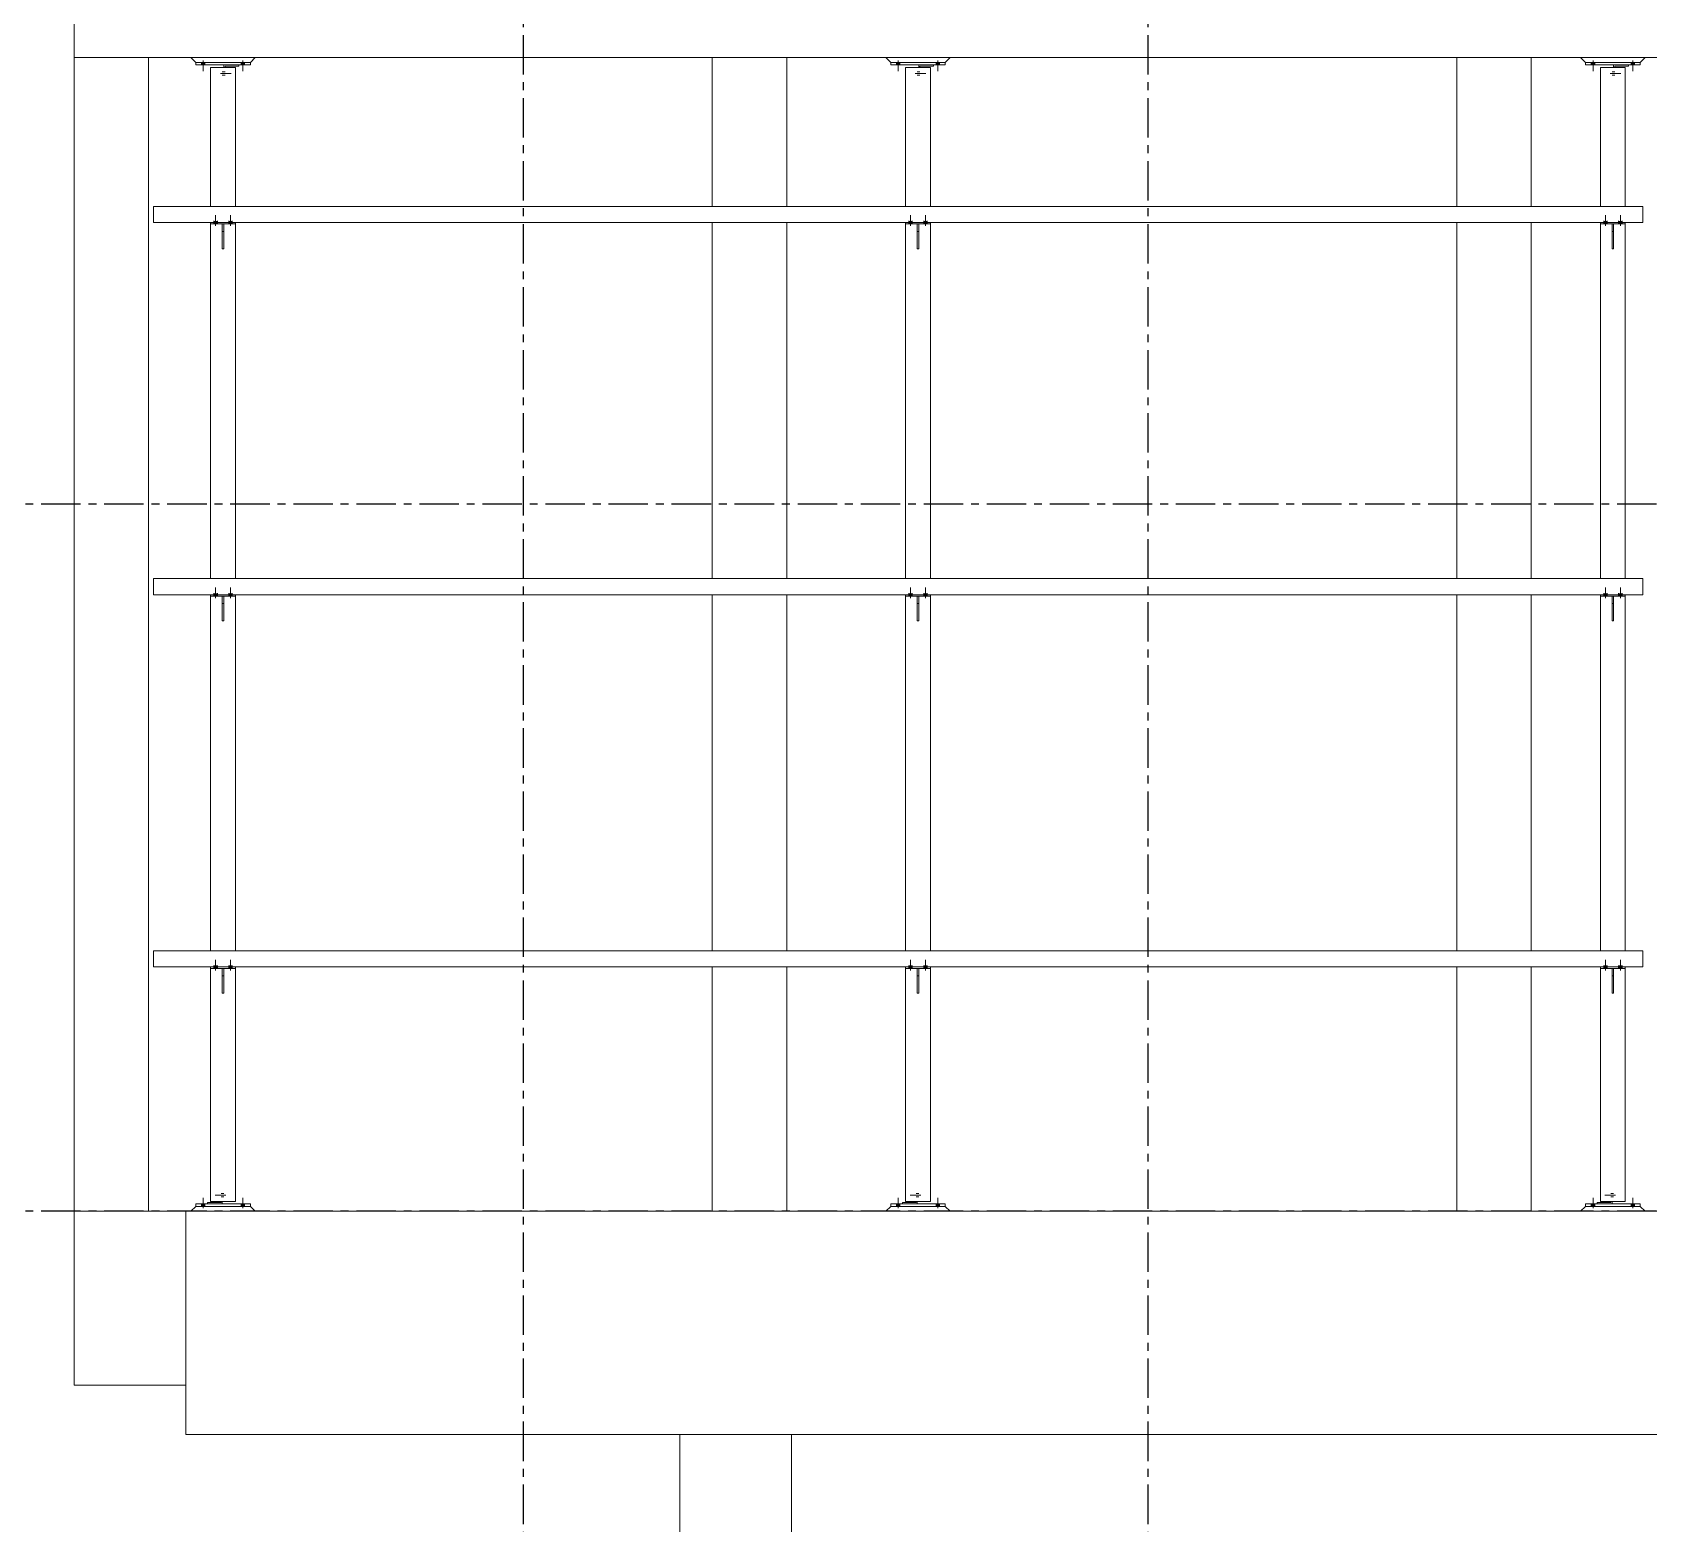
# Model space of a CAD drawing. Header units: millimetres. Extents: x 3774 to 718460, y -768339 to 192544.
# Drawn here: x 449384 to 455896, y -639072 to -633062 of the extents above; entities that cross this region are included whole.
import ezdxf

# ---------------------------------------------------------------- set-up
doc = ezdxf.new("R2010")
doc.units = ezdxf.units.MM
for name, pattern in [('CENTER', [50.8, 31.75, -6.35, 6.35, -6.35]), ('XKITLINE00', [0]), ('XKITLINE02', [4, 2, -2])]:
    doc.linetypes.add(name, pattern=pattern)
doc.layers.add('Bolt', color=7, linetype='Continuous', lineweight=0)
doc.layers.add('Part', color=7, linetype='Continuous', lineweight=0)

# ---------------------------------------------------------------- blocks, each defined once
blk = doc.blocks.new('*A20264908')
at = {"layer": 'Part', "color": 7, "linetype": 'XKITLINE00', "lineweight": 0}
for p, q in [((2576.80496, -103.139902), (2528.804883, -103.139902)), ((2528.804883, -103.659902), (2528.804883, -103.139902)), ((2576.80496, -103.659902), (2576.80496, -103.139902)), ((2576.80496, -103.659902), (2528.804883, -103.659902))]:
    blk.add_line(p, q, dxfattribs=at)
blk = doc.blocks.new('*A20304912')
at = {"layer": 'Part', "color": 7, "linetype": 'XKITLINE00', "lineweight": 0}
for p, q in [((2578.284987, -81.539902), (2526.244827, -81.539902)), ((2526.244827, -81.539902), (2526.244827, -86.339902)), ((2578.284987, -81.539902), (2578.284987, -86.339902)), ((2578.284987, -86.339902), (2526.244827, -86.339902))]:
    blk.add_line(p, q, dxfattribs=at)
blk = doc.blocks.new('*A20314913')
at = {"layer": 'Part', "color": 7, "linetype": 'XKITLINE00', "lineweight": 0}
for p, q in [((2576.80496, -91.139902), (2528.804883, -91.139902)), ((2528.804883, -91.659902), (2528.804883, -91.139902)), ((2576.80496, -91.659902), (2576.80496, -91.139902)), ((2576.80496, -91.659902), (2528.804883, -91.659902))]:
    blk.add_line(p, q, dxfattribs=at)
blk = doc.blocks.new('*A20374919')
at = {"layer": 'Part', "color": 7, "linetype": 'XKITLINE00', "lineweight": 0}
for p, q in [((2526.24496, -81.539902), (2526.24496, -64.339902)), ((2528.64496, -81.539902), (2528.64496, -64.339902)), ((2526.24496, -123.539902), (2526.24496, -86.339902)), ((2528.64496, -123.539902), (2528.64496, -86.339902))]:
    blk.add_line(p, q, dxfattribs=at)
blk = doc.blocks.new('*A20384920')
at = {"layer": 'Part', "color": 7, "linetype": 'XKITLINE00', "lineweight": 0}
for p, q in [((2570.81296, -67.139902), (2570.81296, -64.339902)), ((2573.21296, -67.139902), (2573.21296, -64.339902)), ((2570.81296, -79.139902), (2570.81296, -67.659902)), ((2573.21296, -79.139902), (2573.21296, -67.659902)), ((2570.81296, -81.539902), (2570.81296, -79.659902)), ((2573.21296, -81.539902), (2573.21296, -79.659902)), ((2570.81296, -91.139902), (2570.81296, -86.339902)), ((2573.21296, -91.139902), (2573.21296, -86.339902)), ((2570.81296, -103.139902), (2570.81296, -91.659902)), ((2573.21296, -103.139902), (2573.21296, -91.659902)), ((2570.81296, -115.139902), (2570.81296, -103.659902)), ((2573.21296, -115.139902), (2573.21296, -103.659902)), ((2570.81296, -123.539902), (2570.81296, -115.659902)), ((2573.21296, -123.539902), (2573.21296, -115.659902))]:
    blk.add_line(p, q, dxfattribs=at)
blk = doc.blocks.new('*A20404922')
at = {"layer": 'Part', "color": 7, "linetype": 'XKITLINE00', "lineweight": 0}
for p, q in [((2546.81296, -67.139902), (2546.81296, -64.339902)), ((2549.21296, -67.139902), (2549.21296, -64.339902)), ((2546.81296, -79.139902), (2546.81296, -67.659902)), ((2549.21296, -79.139902), (2549.21296, -67.659902)), ((2546.81296, -81.539902), (2546.81296, -79.659902)), ((2549.21296, -81.539902), (2549.21296, -79.659902)), ((2546.81296, -91.139902), (2546.81296, -86.339902)), ((2549.21296, -91.139902), (2549.21296, -86.339902)), ((2546.81296, -103.139902), (2546.81296, -91.659902)), ((2549.21296, -103.139902), (2549.21296, -91.659902)), ((2546.81296, -115.139902), (2546.81296, -103.659902)), ((2549.21296, -115.139902), (2549.21296, -103.659902)), ((2546.81296, -123.539902), (2546.81296, -115.659902)), ((2549.21296, -123.539902), (2549.21296, -115.659902))]:
    blk.add_line(p, q, dxfattribs=at)
blk = doc.blocks.new('*A20414923')
at = {"layer": 'Part', "color": 7, "linetype": 'XKITLINE00', "lineweight": 0}
for p, q in [((2529.844987, -123.539902), (2529.844987, -130.739902)), ((2529.844987, -123.539902), (2578.636987, -123.539902)), ((2578.636987, -123.539902), (2578.636987, -130.739902)), ((2529.844987, -130.739902), (2578.636987, -130.739902))]:
    blk.add_line(p, q, dxfattribs=at)
blk = doc.blocks.new('*A20424924')
at = {"layer": 'Part', "color": 7, "linetype": 'XKITLINE00', "lineweight": 0}
for p, q in [((2576.80496, -115.139902), (2528.804883, -115.139902)), ((2528.804883, -115.659902), (2528.804883, -115.139902)), ((2576.80496, -115.659902), (2576.80496, -115.139902)), ((2576.80496, -115.659902), (2528.804883, -115.659902))]:
    blk.add_line(p, q, dxfattribs=at)
blk = doc.blocks.new('*A20434925')
at = {"layer": 'Part', "color": 7, "linetype": 'XKITLINE00', "lineweight": 0}
for p, q in [((2530.64496, -86.659902), (2531.44496, -86.659902)), ((2530.64496, -91.139902), (2530.64496, -86.659902)), ((2531.44496, -91.139902), (2531.44496, -86.659902)), ((2530.64496, -103.139902), (2530.64496, -91.707902)), ((2531.44496, -103.139902), (2531.44496, -91.707902)), ((2530.64496, -115.139902), (2530.64496, -103.707902)), ((2531.44496, -115.139902), (2531.44496, -103.707902)), ((2530.64496, -123.219902), (2530.64496, -115.707902)), ((2531.44496, -123.219902), (2531.44496, -115.707902)), ((2530.64496, -123.219902), (2531.44496, -123.219902))]:
    blk.add_line(p, q, dxfattribs=at)
blk = doc.blocks.new('*A20444926')
at = {"layer": 'Part', "color": 7, "linetype": 'XKITLINE00', "lineweight": 0}
for p, q in [((2553.04496, -86.659902), (2553.84496, -86.659902)), ((2553.04496, -91.139902), (2553.04496, -86.659902)), ((2553.84496, -91.139902), (2553.84496, -86.659902)), ((2553.04496, -103.139902), (2553.04496, -91.707902)), ((2553.84496, -103.139902), (2553.84496, -91.707902)), ((2553.04496, -115.139902), (2553.04496, -103.707902)), ((2553.84496, -115.139902), (2553.84496, -103.707902)), ((2553.04496, -123.219902), (2553.04496, -115.707902)), ((2553.84496, -123.219902), (2553.84496, -115.707902)), ((2553.04496, -123.219902), (2553.84496, -123.219902))]:
    blk.add_line(p, q, dxfattribs=at)
blk = doc.blocks.new('*A20464928')
at = {"layer": 'Part', "color": 7, "linetype": 'XKITLINE00', "lineweight": 0}
for p, q in [((2575.44496, -86.659902), (2576.24496, -86.659902)), ((2575.44496, -91.139902), (2575.44496, -86.659902)), ((2576.24496, -91.139902), (2576.24496, -86.659902)), ((2575.44496, -103.139902), (2575.44496, -91.707902)), ((2576.24496, -103.139902), (2576.24496, -91.707902)), ((2575.44496, -115.139902), (2575.44496, -103.707902)), ((2576.24496, -115.139902), (2576.24496, -103.707902)), ((2575.44496, -123.219902), (2575.44496, -115.707902)), ((2576.24496, -123.219902), (2576.24496, -115.707902)), ((2575.44496, -123.219902), (2576.24496, -123.219902))]:
    blk.add_line(p, q, dxfattribs=at)
blk = doc.blocks.new('*A20484930')
at = {"layer": 'Bolt'}
for points in [[(2530.749, -115.66), (2530.749, -115.612), (2530.861, -115.612), (2530.861, -115.66)], [(2530.749, -115.708), (2530.749, -115.66), (2530.861, -115.66), (2530.861, -115.708)], [(2531.229, -115.66), (2531.229, -115.612), (2531.341, -115.612), (2531.341, -115.66)], [(2531.229, -115.708), (2531.229, -115.66), (2531.341, -115.66), (2531.341, -115.708)]]:
    blk.add_hatch(color=7, dxfattribs=at).paths.add_polyline_path(points, flags=17)
at = {"layer": 'Bolt', "color": 7, "linetype": 'XKITLINE00', "lineweight": 0}
for p, q in [((2530.749, -115.66), (2530.749, -115.612)), ((2530.749, -115.708), (2530.749, -115.66)), ((2530.805, -115.771), (2530.805, -115.428)), ((2530.861, -115.66), (2530.861, -115.612)), ((2530.861, -115.708), (2530.861, -115.66)), ((2531.229, -115.66), (2531.229, -115.612)), ((2531.229, -115.708), (2531.229, -115.66)), ((2531.285, -115.771), (2531.285, -115.428)), ((2531.341, -115.66), (2531.341, -115.612)), ((2531.341, -115.708), (2531.341, -115.66))]:
    blk.add_line(p, q, dxfattribs=at)
blk = doc.blocks.new('*A20494931')
at = {"layer": 'Bolt'}
for points in [[(2553.149, -115.66), (2553.149, -115.612), (2553.261, -115.612), (2553.261, -115.66)], [(2553.149, -115.708), (2553.149, -115.66), (2553.261, -115.66), (2553.261, -115.708)], [(2553.629, -115.66), (2553.629, -115.612), (2553.741, -115.612), (2553.741, -115.66)], [(2553.629, -115.708), (2553.629, -115.66), (2553.741, -115.66), (2553.741, -115.708)]]:
    blk.add_hatch(color=7, dxfattribs=at).paths.add_polyline_path(points, flags=17)
at = {"layer": 'Bolt', "color": 7, "linetype": 'XKITLINE00', "lineweight": 0}
for p, q in [((2553.149, -115.66), (2553.149, -115.612)), ((2553.149, -115.708), (2553.149, -115.66)), ((2553.205, -115.771), (2553.205, -115.428)), ((2553.261, -115.66), (2553.261, -115.612)), ((2553.261, -115.708), (2553.261, -115.66)), ((2553.629, -115.66), (2553.629, -115.612)), ((2553.629, -115.708), (2553.629, -115.66)), ((2553.685, -115.771), (2553.685, -115.428)), ((2553.741, -115.66), (2553.741, -115.612)), ((2553.741, -115.708), (2553.741, -115.66))]:
    blk.add_line(p, q, dxfattribs=at)
blk = doc.blocks.new('*A20504932')
at = {"layer": 'Bolt', "color": 7, "linetype": 'XKITLINE02', "lineweight": 0}
for p, q in [((2553.53232, -123.019902), (2553.18896, -123.019902)), ((2553.42096, -122.963902), (2553.38096, -122.963902)), ((2553.42096, -123.075902), (2553.38096, -123.075902)), ((2553.46896, -122.963902), (2553.42096, -122.963902)), ((2553.46896, -123.075902), (2553.42096, -123.075902))]:
    blk.add_line(p, q, dxfattribs=at)
blk = doc.blocks.new('*A20514933')
at = {"layer": 'Part', "color": 7, "linetype": 'XKITLINE00', "lineweight": 0}
for p, q in [((2553.38096, -123.259902), (2552.94096, -123.259902)), ((2552.94096, -123.259902), (2552.94096, -123.299902)), ((2553.38096, -123.219902), (2553.38096, -123.259902)), ((2553.42096, -123.299902), (2553.42096, -123.219902))]:
    blk.add_line(p, q, dxfattribs=at)
blk = doc.blocks.new('*A20524934')
at = {"layer": 'Part', "color": 7, "linetype": 'XKITLINE00', "lineweight": 0}
for p, q in [((2552.40496, -123.539902), (2552.56496, -123.379902)), ((2552.56496, -123.379902), (2554.32496, -123.379902)), ((2554.48496, -123.539902), (2554.32496, -123.379902))]:
    blk.add_line(p, q, dxfattribs=at)
blk = doc.blocks.new('*A20534935')
at = {"layer": 'Part', "color": 7, "linetype": 'XKITLINE00', "lineweight": 0}
for p, q in [((2554.32496, -123.299902), (2552.56496, -123.299902)), ((2552.56496, -123.299902), (2552.56496, -123.379902)), ((2554.32496, -123.379902), (2552.56496, -123.379902)), ((2554.32496, -123.299902), (2554.32496, -123.379902))]:
    blk.add_line(p, q, dxfattribs=at)
blk = doc.blocks.new('*A20544936')
at = {"layer": 'Bolt'}
for points in [[(2530.461, -123.3), (2530.461, -123.38), (2530.349, -123.38), (2530.349, -123.3)], [(2531.741, -123.3), (2531.741, -123.38), (2531.629, -123.38), (2531.629, -123.3)]]:
    blk.add_hatch(color=7, dxfattribs=at).paths.add_polyline_path(points, flags=17)
at = {"layer": 'Bolt', "color": 7, "linetype": 'XKITLINE00', "lineweight": 0}
for p, q in [((2530.349, -123.38), (2530.349, -123.3)), ((2530.405, -123.443), (2530.405, -123.1)), ((2530.461, -123.38), (2530.461, -123.3)), ((2531.629, -123.38), (2531.629, -123.3)), ((2531.685, -123.443), (2531.685, -123.1)), ((2531.741, -123.38), (2531.741, -123.3))]:
    blk.add_line(p, q, dxfattribs=at)
blk = doc.blocks.new('*A20554937')
at = {"layer": 'Bolt', "color": 7, "linetype": 'XKITLINE02', "lineweight": 0}
for p, q in [((2531.13232, -123.019902), (2530.78896, -123.019902)), ((2531.02096, -122.963902), (2530.98096, -122.963902)), ((2531.02096, -123.075902), (2530.98096, -123.075902)), ((2531.06896, -122.963902), (2531.02096, -122.963902)), ((2531.06896, -123.075902), (2531.02096, -123.075902))]:
    blk.add_line(p, q, dxfattribs=at)
blk = doc.blocks.new('*A20564938')
at = {"layer": 'Part', "color": 7, "linetype": 'XKITLINE00', "lineweight": 0}
for p, q in [((2530.98096, -123.259902), (2530.54096, -123.259902)), ((2530.54096, -123.259902), (2530.54096, -123.299902)), ((2530.98096, -123.219902), (2530.98096, -123.259902)), ((2531.02096, -123.299902), (2531.02096, -123.219902))]:
    blk.add_line(p, q, dxfattribs=at)
blk = doc.blocks.new('*A20574939')
at = {"layer": 'Part', "color": 7, "linetype": 'XKITLINE00', "lineweight": 0}
for p, q in [((2530.00496, -123.539902), (2530.16496, -123.379902)), ((2530.16496, -123.379902), (2531.92496, -123.379902)), ((2532.08496, -123.539902), (2531.92496, -123.379902))]:
    blk.add_line(p, q, dxfattribs=at)
blk = doc.blocks.new('*A20584940')
at = {"layer": 'Part', "color": 7, "linetype": 'XKITLINE00', "lineweight": 0}
for p, q in [((2531.92496, -123.299902), (2530.16496, -123.299902)), ((2530.16496, -123.299902), (2530.16496, -123.379902)), ((2531.92496, -123.379902), (2530.16496, -123.379902)), ((2531.92496, -123.299902), (2531.92496, -123.379902))]:
    blk.add_line(p, q, dxfattribs=at)
blk = doc.blocks.new('*A20594941')
at = {"layer": 'Part', "color": 7, "linetype": 'XKITLINE00', "lineweight": 0}
for p, q in [((2553.04496, -115.659902), (2553.04496, -115.707902)), ((2553.84496, -115.707902), (2553.84496, -115.659902)), ((2553.04496, -115.707902), (2553.84496, -115.707902))]:
    blk.add_line(p, q, dxfattribs=at)
blk = doc.blocks.new('*A20604942')
at = {"layer": 'Part', "color": 7, "linetype": 'XKITLINE00', "lineweight": 0}
for p, q in [((2553.42096, -116.507902), (2553.42096, -115.707902)), ((2553.42096, -115.707902), (2553.46896, -115.707902)), ((2553.42096, -115.947902), (2553.46896, -115.947902)), ((2553.46896, -116.507902), (2553.46896, -115.707902)), ((2553.42096, -116.507902), (2553.46896, -116.507902))]:
    blk.add_line(p, q, dxfattribs=at)
blk = doc.blocks.new('*A20614943')
at = {"layer": 'Part', "color": 7, "linetype": 'XKITLINE00', "lineweight": 0}
for p, q in [((2530.64496, -115.659902), (2530.64496, -115.707902)), ((2531.44496, -115.707902), (2531.44496, -115.659902)), ((2530.64496, -115.707902), (2531.44496, -115.707902))]:
    blk.add_line(p, q, dxfattribs=at)
blk = doc.blocks.new('*A20624944')
at = {"layer": 'Part', "color": 7, "linetype": 'XKITLINE00', "lineweight": 0}
for p, q in [((2531.02096, -116.507902), (2531.02096, -115.707902)), ((2531.02096, -115.707902), (2531.06896, -115.707902)), ((2531.02096, -115.947902), (2531.06896, -115.947902)), ((2531.06896, -116.507902), (2531.06896, -115.707902)), ((2531.02096, -116.507902), (2531.06896, -116.507902))]:
    blk.add_line(p, q, dxfattribs=at)
blk = doc.blocks.new('*A20634945')
at = {"layer": 'Part', "color": 7, "linetype": 'XKITLINE00', "lineweight": 0}
for p, q in [((2576.72496, -123.299902), (2574.96496, -123.299902)), ((2574.96496, -123.299902), (2574.96496, -123.379902)), ((2576.72496, -123.379902), (2574.96496, -123.379902)), ((2576.72496, -123.299902), (2576.72496, -123.379902))]:
    blk.add_line(p, q, dxfattribs=at)
blk = doc.blocks.new('*A20644946')
at = {"layer": 'Part', "color": 7, "linetype": 'XKITLINE00', "lineweight": 0}
for p, q in [((2574.80496, -123.539902), (2574.96496, -123.379902)), ((2574.96496, -123.379902), (2576.72496, -123.379902)), ((2576.88496, -123.539902), (2576.72496, -123.379902))]:
    blk.add_line(p, q, dxfattribs=at)
blk = doc.blocks.new('*A20654947')
at = {"layer": 'Part', "color": 7, "linetype": 'XKITLINE00', "lineweight": 0}
for p, q in [((2575.78096, -123.259902), (2575.34096, -123.259902)), ((2575.34096, -123.259902), (2575.34096, -123.299902)), ((2575.78096, -123.219902), (2575.78096, -123.259902)), ((2575.82096, -123.299902), (2575.82096, -123.219902))]:
    blk.add_line(p, q, dxfattribs=at)
blk = doc.blocks.new('*A20664948')
at = {"layer": 'Bolt', "color": 7, "linetype": 'XKITLINE02', "lineweight": 0}
for p, q in [((2575.93232, -123.019902), (2575.58896, -123.019902)), ((2575.82096, -122.963902), (2575.78096, -122.963902)), ((2575.82096, -123.075902), (2575.78096, -123.075902)), ((2575.86896, -122.963902), (2575.82096, -122.963902)), ((2575.86896, -123.075902), (2575.82096, -123.075902))]:
    blk.add_line(p, q, dxfattribs=at)
blk = doc.blocks.new('*A20674949')
at = {"layer": 'Bolt'}
for points in [[(2575.261, -123.3), (2575.261, -123.38), (2575.149, -123.38), (2575.149, -123.3)], [(2576.541, -123.3), (2576.541, -123.38), (2576.429, -123.38), (2576.429, -123.3)]]:
    blk.add_hatch(color=7, dxfattribs=at).paths.add_polyline_path(points, flags=17)
at = {"layer": 'Bolt', "color": 7, "linetype": 'XKITLINE00', "lineweight": 0}
for p, q in [((2575.149, -123.38), (2575.149, -123.3)), ((2575.205, -123.443), (2575.205, -123.1)), ((2575.261, -123.38), (2575.261, -123.3)), ((2576.429, -123.38), (2576.429, -123.3)), ((2576.485, -123.443), (2576.485, -123.1)), ((2576.541, -123.38), (2576.541, -123.3))]:
    blk.add_line(p, q, dxfattribs=at)
blk = doc.blocks.new('*A20744956')
at = {"layer": 'Bolt'}
for points in [[(2575.549, -115.66), (2575.549, -115.612), (2575.661, -115.612), (2575.661, -115.66)], [(2575.549, -115.708), (2575.549, -115.66), (2575.661, -115.66), (2575.661, -115.708)], [(2576.029, -115.66), (2576.029, -115.612), (2576.141, -115.612), (2576.141, -115.66)], [(2576.029, -115.708), (2576.029, -115.66), (2576.141, -115.66), (2576.141, -115.708)]]:
    blk.add_hatch(color=7, dxfattribs=at).paths.add_polyline_path(points, flags=17)
at = {"layer": 'Bolt', "color": 7, "linetype": 'XKITLINE00', "lineweight": 0}
for p, q in [((2575.549, -115.66), (2575.549, -115.612)), ((2575.549, -115.708), (2575.549, -115.66)), ((2575.605, -115.771), (2575.605, -115.428)), ((2575.661, -115.66), (2575.661, -115.612)), ((2575.661, -115.708), (2575.661, -115.66)), ((2576.029, -115.66), (2576.029, -115.612)), ((2576.029, -115.708), (2576.029, -115.66)), ((2576.085, -115.771), (2576.085, -115.428)), ((2576.141, -115.66), (2576.141, -115.612)), ((2576.141, -115.708), (2576.141, -115.66))]:
    blk.add_line(p, q, dxfattribs=at)
blk = doc.blocks.new('*A20774959')
at = {"layer": 'Part', "color": 7, "linetype": 'XKITLINE00', "lineweight": 0}
for p, q in [((2575.44496, -115.659902), (2575.44496, -115.707902)), ((2576.24496, -115.707902), (2576.24496, -115.659902)), ((2575.44496, -115.707902), (2576.24496, -115.707902))]:
    blk.add_line(p, q, dxfattribs=at)
blk = doc.blocks.new('*A20784960')
at = {"layer": 'Part', "color": 7, "linetype": 'XKITLINE00', "lineweight": 0}
for p, q in [((2575.82096, -116.507902), (2575.82096, -115.707902)), ((2575.82096, -115.707902), (2575.86896, -115.707902)), ((2575.82096, -115.947902), (2575.86896, -115.947902)), ((2575.86896, -116.507902), (2575.86896, -115.707902)), ((2575.82096, -116.507902), (2575.86896, -116.507902))]:
    blk.add_line(p, q, dxfattribs=at)
blk = doc.blocks.new('*A21335015')
at = {"layer": 'Bolt'}
for points in [[(2553.149, -103.66), (2553.149, -103.612), (2553.261, -103.612), (2553.261, -103.66)], [(2553.149, -103.708), (2553.149, -103.66), (2553.261, -103.66), (2553.261, -103.708)], [(2553.629, -103.66), (2553.629, -103.612), (2553.741, -103.612), (2553.741, -103.66)], [(2553.629, -103.708), (2553.629, -103.66), (2553.741, -103.66), (2553.741, -103.708)]]:
    blk.add_hatch(color=7, dxfattribs=at).paths.add_polyline_path(points, flags=17)
at = {"layer": 'Bolt', "color": 7, "linetype": 'XKITLINE00', "lineweight": 0}
for p, q in [((2553.149, -103.66), (2553.149, -103.612)), ((2553.149, -103.708), (2553.149, -103.66)), ((2553.205, -103.771), (2553.205, -103.428)), ((2553.261, -103.66), (2553.261, -103.612)), ((2553.261, -103.708), (2553.261, -103.66)), ((2553.629, -103.66), (2553.629, -103.612)), ((2553.629, -103.708), (2553.629, -103.66)), ((2553.685, -103.771), (2553.685, -103.428)), ((2553.741, -103.66), (2553.741, -103.612)), ((2553.741, -103.708), (2553.741, -103.66))]:
    blk.add_line(p, q, dxfattribs=at)
blk = doc.blocks.new('*A21345016')
at = {"layer": 'Part', "color": 7, "linetype": 'XKITLINE00', "lineweight": 0}
for p, q in [((2553.04496, -103.659902), (2553.04496, -103.707902)), ((2553.84496, -103.707902), (2553.84496, -103.659902)), ((2553.04496, -103.707902), (2553.84496, -103.707902))]:
    blk.add_line(p, q, dxfattribs=at)
blk = doc.blocks.new('*A21355017')
at = {"layer": 'Part', "color": 7, "linetype": 'XKITLINE00', "lineweight": 0}
for p, q in [((2553.42096, -104.507902), (2553.42096, -103.707902)), ((2553.42096, -103.707902), (2553.46896, -103.707902)), ((2553.42096, -103.947902), (2553.46896, -103.947902)), ((2553.46896, -104.507902), (2553.46896, -103.707902)), ((2553.42096, -104.507902), (2553.46896, -104.507902))]:
    blk.add_line(p, q, dxfattribs=at)
blk = doc.blocks.new('*A21365018')
at = {"layer": 'Part', "color": 7, "linetype": 'XKITLINE00', "lineweight": 0}
for p, q in [((2530.64496, -103.659902), (2530.64496, -103.707902)), ((2531.44496, -103.707902), (2531.44496, -103.659902)), ((2530.64496, -103.707902), (2531.44496, -103.707902))]:
    blk.add_line(p, q, dxfattribs=at)
blk = doc.blocks.new('*A21375019')
at = {"layer": 'Part', "color": 7, "linetype": 'XKITLINE00', "lineweight": 0}
for p, q in [((2531.02096, -104.507902), (2531.02096, -103.707902)), ((2531.02096, -103.707902), (2531.06896, -103.707902)), ((2531.02096, -103.947902), (2531.06896, -103.947902)), ((2531.06896, -104.507902), (2531.06896, -103.707902)), ((2531.02096, -104.507902), (2531.06896, -104.507902))]:
    blk.add_line(p, q, dxfattribs=at)
blk = doc.blocks.new('*A21385020')
at = {"layer": 'Bolt'}
for points in [[(2530.749, -103.66), (2530.749, -103.612), (2530.861, -103.612), (2530.861, -103.66)], [(2530.749, -103.708), (2530.749, -103.66), (2530.861, -103.66), (2530.861, -103.708)], [(2531.229, -103.66), (2531.229, -103.612), (2531.341, -103.612), (2531.341, -103.66)], [(2531.229, -103.708), (2531.229, -103.66), (2531.341, -103.66), (2531.341, -103.708)]]:
    blk.add_hatch(color=7, dxfattribs=at).paths.add_polyline_path(points, flags=17)
at = {"layer": 'Bolt', "color": 7, "linetype": 'XKITLINE00', "lineweight": 0}
for p, q in [((2530.749, -103.66), (2530.749, -103.612)), ((2530.749, -103.708), (2530.749, -103.66)), ((2530.805, -103.771), (2530.805, -103.428)), ((2530.861, -103.66), (2530.861, -103.612)), ((2530.861, -103.708), (2530.861, -103.66)), ((2531.229, -103.66), (2531.229, -103.612)), ((2531.229, -103.708), (2531.229, -103.66)), ((2531.285, -103.771), (2531.285, -103.428)), ((2531.341, -103.66), (2531.341, -103.612)), ((2531.341, -103.708), (2531.341, -103.66))]:
    blk.add_line(p, q, dxfattribs=at)
blk = doc.blocks.new('*A21395021')
at = {"layer": 'Part', "color": 7, "linetype": 'XKITLINE00', "lineweight": 0}
for p, q in [((2553.04496, -91.659902), (2553.04496, -91.707902)), ((2553.84496, -91.707902), (2553.84496, -91.659902)), ((2553.04496, -91.707902), (2553.84496, -91.707902))]:
    blk.add_line(p, q, dxfattribs=at)
blk = doc.blocks.new('*A21405022')
at = {"layer": 'Part', "color": 7, "linetype": 'XKITLINE00', "lineweight": 0}
for p, q in [((2553.42096, -92.507902), (2553.42096, -91.707902)), ((2553.42096, -91.707902), (2553.46896, -91.707902)), ((2553.42096, -91.947902), (2553.46896, -91.947902)), ((2553.46896, -92.507902), (2553.46896, -91.707902)), ((2553.42096, -92.507902), (2553.46896, -92.507902))]:
    blk.add_line(p, q, dxfattribs=at)
blk = doc.blocks.new('*A21415023')
at = {"layer": 'Bolt'}
for points in [[(2553.149, -91.66), (2553.149, -91.612), (2553.261, -91.612), (2553.261, -91.66)], [(2553.149, -91.708), (2553.149, -91.66), (2553.261, -91.66), (2553.261, -91.708)], [(2553.629, -91.66), (2553.629, -91.612), (2553.741, -91.612), (2553.741, -91.66)], [(2553.629, -91.708), (2553.629, -91.66), (2553.741, -91.66), (2553.741, -91.708)]]:
    blk.add_hatch(color=7, dxfattribs=at).paths.add_polyline_path(points, flags=17)
at = {"layer": 'Bolt', "color": 7, "linetype": 'XKITLINE00', "lineweight": 0}
for p, q in [((2553.149, -91.66), (2553.149, -91.612)), ((2553.149, -91.708), (2553.149, -91.66)), ((2553.205, -91.771), (2553.205, -91.428)), ((2553.261, -91.66), (2553.261, -91.612)), ((2553.261, -91.708), (2553.261, -91.66)), ((2553.629, -91.66), (2553.629, -91.612)), ((2553.629, -91.708), (2553.629, -91.66)), ((2553.685, -91.771), (2553.685, -91.428)), ((2553.741, -91.66), (2553.741, -91.612)), ((2553.741, -91.708), (2553.741, -91.66))]:
    blk.add_line(p, q, dxfattribs=at)
blk = doc.blocks.new('*A21425024')
at = {"layer": 'Part', "color": 7, "linetype": 'XKITLINE00', "lineweight": 0}
for p, q in [((2530.64496, -91.659902), (2530.64496, -91.707902)), ((2531.44496, -91.707902), (2531.44496, -91.659902)), ((2530.64496, -91.707902), (2531.44496, -91.707902))]:
    blk.add_line(p, q, dxfattribs=at)
blk = doc.blocks.new('*A21435025')
at = {"layer": 'Part', "color": 7, "linetype": 'XKITLINE00', "lineweight": 0}
for p, q in [((2531.02096, -92.507902), (2531.02096, -91.707902)), ((2531.02096, -91.707902), (2531.06896, -91.707902)), ((2531.02096, -91.947902), (2531.06896, -91.947902)), ((2531.06896, -92.507902), (2531.06896, -91.707902)), ((2531.02096, -92.507902), (2531.06896, -92.507902))]:
    blk.add_line(p, q, dxfattribs=at)
blk = doc.blocks.new('*A21445026')
at = {"layer": 'Bolt'}
for points in [[(2530.749, -91.66), (2530.749, -91.612), (2530.861, -91.612), (2530.861, -91.66)], [(2530.749, -91.708), (2530.749, -91.66), (2530.861, -91.66), (2530.861, -91.708)], [(2531.229, -91.66), (2531.229, -91.612), (2531.341, -91.612), (2531.341, -91.66)], [(2531.229, -91.708), (2531.229, -91.66), (2531.341, -91.66), (2531.341, -91.708)]]:
    blk.add_hatch(color=7, dxfattribs=at).paths.add_polyline_path(points, flags=17)
at = {"layer": 'Bolt', "color": 7, "linetype": 'XKITLINE00', "lineweight": 0}
for p, q in [((2530.749, -91.66), (2530.749, -91.612)), ((2530.749, -91.708), (2530.749, -91.66)), ((2530.805, -91.771), (2530.805, -91.428)), ((2530.861, -91.66), (2530.861, -91.612)), ((2530.861, -91.708), (2530.861, -91.66)), ((2531.229, -91.66), (2531.229, -91.612)), ((2531.229, -91.708), (2531.229, -91.66)), ((2531.285, -91.771), (2531.285, -91.428)), ((2531.341, -91.66), (2531.341, -91.612)), ((2531.341, -91.708), (2531.341, -91.66))]:
    blk.add_line(p, q, dxfattribs=at)
blk = doc.blocks.new('*A21465028')
at = {"layer": 'Part', "color": 7, "linetype": 'XKITLINE00', "lineweight": 0}
for p, q in [((2529.844987, -123.539902), (2526.244987, -123.539902)), ((2526.244987, -123.539902), (2526.244987, -129.139902)), ((2529.844987, -129.139902), (2529.844987, -123.539902)), ((2526.244987, -129.139902), (2529.844987, -129.139902))]:
    blk.add_line(p, q, dxfattribs=at)
blk = doc.blocks.new('*A21475029')
at = {"layer": 'Part', "color": 7, "linetype": 'XKITLINE00', "lineweight": 0}
for p, q in [((2545.764959, -156.339902), (2545.76496, -130.739902)), ((2549.364959, -156.339902), (2549.36496, -130.739902))]:
    blk.add_line(p, q, dxfattribs=at)
blk = doc.blocks.new('*A21485030')
at = {"layer": 'Bolt'}
for points in [[(2552.861, -123.3), (2552.861, -123.38), (2552.749, -123.38), (2552.749, -123.3)], [(2554.141, -123.3), (2554.141, -123.38), (2554.029, -123.38), (2554.029, -123.3)]]:
    blk.add_hatch(color=7, dxfattribs=at).paths.add_polyline_path(points, flags=17)
at = {"layer": 'Bolt', "color": 7, "linetype": 'XKITLINE00', "lineweight": 0}
for p, q in [((2552.749, -123.38), (2552.749, -123.3)), ((2552.805, -123.443), (2552.805, -123.1)), ((2552.861, -123.38), (2552.861, -123.3)), ((2554.029, -123.38), (2554.029, -123.3)), ((2554.085, -123.443), (2554.085, -123.1)), ((2554.141, -123.38), (2554.141, -123.3))]:
    blk.add_line(p, q, dxfattribs=at)
blk = doc.blocks.new('*A21975079')
at = {"layer": 'Bolt'}
for points in [[(2552.749, -86.58), (2552.749, -86.5), (2552.861, -86.5), (2552.861, -86.58)], [(2554.029, -86.58), (2554.029, -86.5), (2554.141, -86.5), (2554.141, -86.58)]]:
    blk.add_hatch(color=7, dxfattribs=at).paths.add_polyline_path(points, flags=17)
at = {"layer": 'Bolt', "color": 7, "linetype": 'XKITLINE00', "lineweight": 0}
for p, q in [((2552.805, -86.437), (2552.805, -86.78)), ((2554.085, -86.437), (2554.085, -86.78)), ((2552.749, -86.5), (2552.749, -86.58)), ((2552.861, -86.5), (2552.861, -86.58)), ((2554.029, -86.5), (2554.029, -86.58)), ((2554.141, -86.5), (2554.141, -86.58))]:
    blk.add_line(p, q, dxfattribs=at)
blk = doc.blocks.new('*A21985080')
at = {"layer": 'Bolt', "color": 7, "linetype": 'XKITLINE02', "lineweight": 0}
for p, q in [((2553.3576, -86.859902), (2553.70096, -86.859902)), ((2553.42096, -86.803902), (2553.46896, -86.803902)), ((2553.42096, -86.915902), (2553.46896, -86.915902)), ((2553.46896, -86.803902), (2553.50896, -86.803902)), ((2553.46896, -86.915902), (2553.50896, -86.915902))]:
    blk.add_line(p, q, dxfattribs=at)
blk = doc.blocks.new('*A21995081')
at = {"layer": 'Part', "color": 7, "linetype": 'XKITLINE00', "lineweight": 0}
for p, q in [((2553.46896, -86.659902), (2553.46896, -86.579902)), ((2553.50896, -86.659902), (2553.50896, -86.619902)), ((2553.50896, -86.619902), (2553.94896, -86.619902)), ((2553.94896, -86.619902), (2553.94896, -86.579902))]:
    blk.add_line(p, q, dxfattribs=at)
blk = doc.blocks.new('*A22005082')
at = {"layer": 'Part', "color": 7, "linetype": 'XKITLINE00', "lineweight": 0}
for p, q in [((2552.56496, -86.499902), (2552.40496, -86.339902)), ((2554.32496, -86.499902), (2554.48496, -86.339902)), ((2554.32496, -86.499902), (2552.56496, -86.499902))]:
    blk.add_line(p, q, dxfattribs=at)
blk = doc.blocks.new('*A22015083')
at = {"layer": 'Part', "color": 7, "linetype": 'XKITLINE00', "lineweight": 0}
for p, q in [((2552.56496, -86.579902), (2552.56496, -86.499902)), ((2552.56496, -86.499902), (2554.32496, -86.499902)), ((2552.56496, -86.579902), (2554.32496, -86.579902)), ((2554.32496, -86.579902), (2554.32496, -86.499902))]:
    blk.add_line(p, q, dxfattribs=at)
blk = doc.blocks.new('*A22025084')
at = {"layer": 'Bolt'}
for points in [[(2530.349, -86.58), (2530.349, -86.5), (2530.461, -86.5), (2530.461, -86.58)], [(2531.629, -86.58), (2531.629, -86.5), (2531.741, -86.5), (2531.741, -86.58)]]:
    blk.add_hatch(color=7, dxfattribs=at).paths.add_polyline_path(points, flags=17)
at = {"layer": 'Bolt', "color": 7, "linetype": 'XKITLINE00', "lineweight": 0}
for p, q in [((2530.405, -86.437), (2530.405, -86.78)), ((2531.685, -86.437), (2531.685, -86.78)), ((2530.349, -86.5), (2530.349, -86.58)), ((2530.461, -86.5), (2530.461, -86.58)), ((2531.629, -86.5), (2531.629, -86.58)), ((2531.741, -86.5), (2531.741, -86.58))]:
    blk.add_line(p, q, dxfattribs=at)
blk = doc.blocks.new('*A22035085')
at = {"layer": 'Bolt', "color": 7, "linetype": 'XKITLINE02', "lineweight": 0}
for p, q in [((2530.9576, -86.859902), (2531.30096, -86.859902)), ((2531.02096, -86.803902), (2531.06896, -86.803902)), ((2531.02096, -86.915902), (2531.06896, -86.915902)), ((2531.06896, -86.803902), (2531.10896, -86.803902)), ((2531.06896, -86.915902), (2531.10896, -86.915902))]:
    blk.add_line(p, q, dxfattribs=at)
blk = doc.blocks.new('*A22045086')
at = {"layer": 'Part', "color": 7, "linetype": 'XKITLINE00', "lineweight": 0}
for p, q in [((2531.06896, -86.659902), (2531.06896, -86.579902)), ((2531.10896, -86.659902), (2531.10896, -86.619902)), ((2531.10896, -86.619902), (2531.54896, -86.619902)), ((2531.54896, -86.619902), (2531.54896, -86.579902))]:
    blk.add_line(p, q, dxfattribs=at)
blk = doc.blocks.new('*A22055087')
at = {"layer": 'Part', "color": 7, "linetype": 'XKITLINE00', "lineweight": 0}
for p, q in [((2530.16496, -86.499902), (2530.00496, -86.339902)), ((2531.92496, -86.499902), (2532.08496, -86.339902)), ((2531.92496, -86.499902), (2530.16496, -86.499902))]:
    blk.add_line(p, q, dxfattribs=at)
blk = doc.blocks.new('*A22065088')
at = {"layer": 'Part', "color": 7, "linetype": 'XKITLINE00', "lineweight": 0}
for p, q in [((2530.16496, -86.579902), (2530.16496, -86.499902)), ((2530.16496, -86.499902), (2531.92496, -86.499902)), ((2530.16496, -86.579902), (2531.92496, -86.579902)), ((2531.92496, -86.579902), (2531.92496, -86.499902))]:
    blk.add_line(p, q, dxfattribs=at)
blk = doc.blocks.new('*A22375119')
at = {"layer": 'Bolt'}
for points in [[(2575.549, -103.66), (2575.549, -103.612), (2575.661, -103.612), (2575.661, -103.66)], [(2575.549, -103.708), (2575.549, -103.66), (2575.661, -103.66), (2575.661, -103.708)], [(2576.029, -103.66), (2576.029, -103.612), (2576.141, -103.612), (2576.141, -103.66)], [(2576.029, -103.708), (2576.029, -103.66), (2576.141, -103.66), (2576.141, -103.708)]]:
    blk.add_hatch(color=7, dxfattribs=at).paths.add_polyline_path(points, flags=17)
at = {"layer": 'Bolt', "color": 7, "linetype": 'XKITLINE00', "lineweight": 0}
for p, q in [((2575.549, -103.66), (2575.549, -103.612)), ((2575.549, -103.708), (2575.549, -103.66)), ((2575.605, -103.771), (2575.605, -103.428)), ((2575.661, -103.66), (2575.661, -103.612)), ((2575.661, -103.708), (2575.661, -103.66)), ((2576.029, -103.66), (2576.029, -103.612)), ((2576.029, -103.708), (2576.029, -103.66)), ((2576.085, -103.771), (2576.085, -103.428)), ((2576.141, -103.66), (2576.141, -103.612)), ((2576.141, -103.708), (2576.141, -103.66))]:
    blk.add_line(p, q, dxfattribs=at)
blk = doc.blocks.new('*A22405122')
at = {"layer": 'Part', "color": 7, "linetype": 'XKITLINE00', "lineweight": 0}
for p, q in [((2575.44496, -103.659902), (2575.44496, -103.707902)), ((2576.24496, -103.707902), (2576.24496, -103.659902)), ((2575.44496, -103.707902), (2576.24496, -103.707902))]:
    blk.add_line(p, q, dxfattribs=at)
blk = doc.blocks.new('*A22415123')
at = {"layer": 'Part', "color": 7, "linetype": 'XKITLINE00', "lineweight": 0}
for p, q in [((2575.82096, -104.507902), (2575.82096, -103.707902)), ((2575.82096, -103.707902), (2575.86896, -103.707902)), ((2575.82096, -103.947902), (2575.86896, -103.947902)), ((2575.86896, -104.507902), (2575.86896, -103.707902)), ((2575.82096, -104.507902), (2575.86896, -104.507902))]:
    blk.add_line(p, q, dxfattribs=at)
blk = doc.blocks.new('*A22555137')
at = {"layer": 'Part', "color": 7, "linetype": 'XKITLINE00', "lineweight": 0}
for p, q in [((2575.44496, -91.659902), (2575.44496, -91.707902)), ((2576.24496, -91.707902), (2576.24496, -91.659902)), ((2575.44496, -91.707902), (2576.24496, -91.707902))]:
    blk.add_line(p, q, dxfattribs=at)
blk = doc.blocks.new('*A22565138')
at = {"layer": 'Part', "color": 7, "linetype": 'XKITLINE00', "lineweight": 0}
for p, q in [((2575.82096, -92.507902), (2575.82096, -91.707902)), ((2575.82096, -91.707902), (2575.86896, -91.707902)), ((2575.82096, -91.947902), (2575.86896, -91.947902)), ((2575.86896, -92.507902), (2575.86896, -91.707902)), ((2575.82096, -92.507902), (2575.86896, -92.507902))]:
    blk.add_line(p, q, dxfattribs=at)
blk = doc.blocks.new('*A22575139')
at = {"layer": 'Bolt'}
for points in [[(2575.549, -91.66), (2575.549, -91.612), (2575.661, -91.612), (2575.661, -91.66)], [(2575.549, -91.708), (2575.549, -91.66), (2575.661, -91.66), (2575.661, -91.708)], [(2576.029, -91.66), (2576.029, -91.612), (2576.141, -91.612), (2576.141, -91.66)], [(2576.029, -91.708), (2576.029, -91.66), (2576.141, -91.66), (2576.141, -91.708)]]:
    blk.add_hatch(color=7, dxfattribs=at).paths.add_polyline_path(points, flags=17)
at = {"layer": 'Bolt', "color": 7, "linetype": 'XKITLINE00', "lineweight": 0}
for p, q in [((2575.549, -91.66), (2575.549, -91.612)), ((2575.549, -91.708), (2575.549, -91.66)), ((2575.605, -91.771), (2575.605, -91.428)), ((2575.661, -91.66), (2575.661, -91.612)), ((2575.661, -91.708), (2575.661, -91.66)), ((2576.029, -91.66), (2576.029, -91.612)), ((2576.029, -91.708), (2576.029, -91.66)), ((2576.085, -91.771), (2576.085, -91.428)), ((2576.141, -91.66), (2576.141, -91.612)), ((2576.141, -91.708), (2576.141, -91.66))]:
    blk.add_line(p, q, dxfattribs=at)
blk = doc.blocks.new('*A23575239')
at = {"layer": 'Bolt'}
for points in [[(2575.149, -86.58), (2575.149, -86.5), (2575.261, -86.5), (2575.261, -86.58)], [(2576.429, -86.58), (2576.429, -86.5), (2576.541, -86.5), (2576.541, -86.58)]]:
    blk.add_hatch(color=7, dxfattribs=at).paths.add_polyline_path(points, flags=17)
at = {"layer": 'Bolt', "color": 7, "linetype": 'XKITLINE00', "lineweight": 0}
for p, q in [((2575.205, -86.437), (2575.205, -86.78)), ((2576.485, -86.437), (2576.485, -86.78)), ((2575.149, -86.5), (2575.149, -86.58)), ((2575.261, -86.5), (2575.261, -86.58)), ((2576.429, -86.5), (2576.429, -86.58)), ((2576.541, -86.5), (2576.541, -86.58))]:
    blk.add_line(p, q, dxfattribs=at)
blk = doc.blocks.new('*A23585240')
at = {"layer": 'Bolt', "color": 7, "linetype": 'XKITLINE02', "lineweight": 0}
for p, q in [((2575.7576, -86.859902), (2576.10096, -86.859902)), ((2575.82096, -86.803902), (2575.86896, -86.803902)), ((2575.82096, -86.915902), (2575.86896, -86.915902)), ((2575.86896, -86.803902), (2575.90896, -86.803902)), ((2575.86896, -86.915902), (2575.90896, -86.915902))]:
    blk.add_line(p, q, dxfattribs=at)
blk = doc.blocks.new('*A23595241')
at = {"layer": 'Part', "color": 7, "linetype": 'XKITLINE00', "lineweight": 0}
for p, q in [((2575.86896, -86.659902), (2575.86896, -86.579902)), ((2575.90896, -86.659902), (2575.90896, -86.619902)), ((2575.90896, -86.619902), (2576.34896, -86.619902)), ((2576.34896, -86.619902), (2576.34896, -86.579902))]:
    blk.add_line(p, q, dxfattribs=at)
blk = doc.blocks.new('*A23605242')
at = {"layer": 'Part', "color": 7, "linetype": 'XKITLINE00', "lineweight": 0}
for p, q in [((2574.96496, -86.499902), (2574.80496, -86.339902)), ((2576.72496, -86.499902), (2576.88496, -86.339902)), ((2576.72496, -86.499902), (2574.96496, -86.499902))]:
    blk.add_line(p, q, dxfattribs=at)
blk = doc.blocks.new('*A23615243')
at = {"layer": 'Part', "color": 7, "linetype": 'XKITLINE00', "lineweight": 0}
for p, q in [((2574.96496, -86.579902), (2574.96496, -86.499902)), ((2574.96496, -86.499902), (2576.72496, -86.499902)), ((2574.96496, -86.579902), (2576.72496, -86.579902)), ((2576.72496, -86.579902), (2576.72496, -86.499902))]:
    blk.add_line(p, q, dxfattribs=at)

msp = doc.modelspace()

# ---------------------------------------------------------------- linework, layer by layer
at = {"color": 7, "linetype": 'CENTER', "ltscale": 5}
for points in [[(451362.38, -644407.103), (451362.38, -622184.328)], [(453879.38, -644407.103), (453879.38, -622184.328)], [(459992.419, -634962.85), (443144.998, -634962.85)], [(459992.419, -637812.85), (443144.998, -637812.85)]]:
    msp.add_lwpolyline(points, dxfattribs=at)

# ---------------------------------------------------------------- block references
at = {"color": 7, "lineweight": 0, "xscale": 125, "yscale": 125, "zscale": 125}
for name in ['*A20374919', '*A20404922', '*A20384920', '*A20304912', '*A22055087', '*A22065088', '*A22025084', '*A20434925', '*A22045086', '*A22005082', '*A22015083', '*A21975079', '*A20444926', '*A21995081', '*A23605242', '*A23615243', '*A23575239', '*A20464928', '*A23595241', '*A22035085', '*A21985080', '*A23585240', '*A20314913', '*A21445026', '*A21415023', '*A22575139', '*A21425024', '*A21435025', '*A21395021', '*A21405022', '*A22555137', '*A22565138', '*A20264908', '*A21385020', '*A21335015', '*A22375119', '*A21365018', '*A21375019', '*A21345016', '*A21355017', '*A22405122', '*A22415123', '*A20424924', '*A20614943', '*A20484930', '*A20624944', '*A20594941', '*A20494931', '*A20604942', '*A20774959', '*A20744956', '*A20784960', '*A20544936', '*A20564938', '*A20554937', '*A21485030', '*A20514933', '*A20504932', '*A20674949', '*A20654947', '*A20664948', '*A21465028', '*A20414923', '*A20574939', '*A20584940', '*A20524934', '*A20534935', '*A20644946', '*A20634945', '*A21475029']:
    msp.add_blockref(name, (133771.757, -622370.363), dxfattribs=at)

doc.saveas('drawing.dxf')
